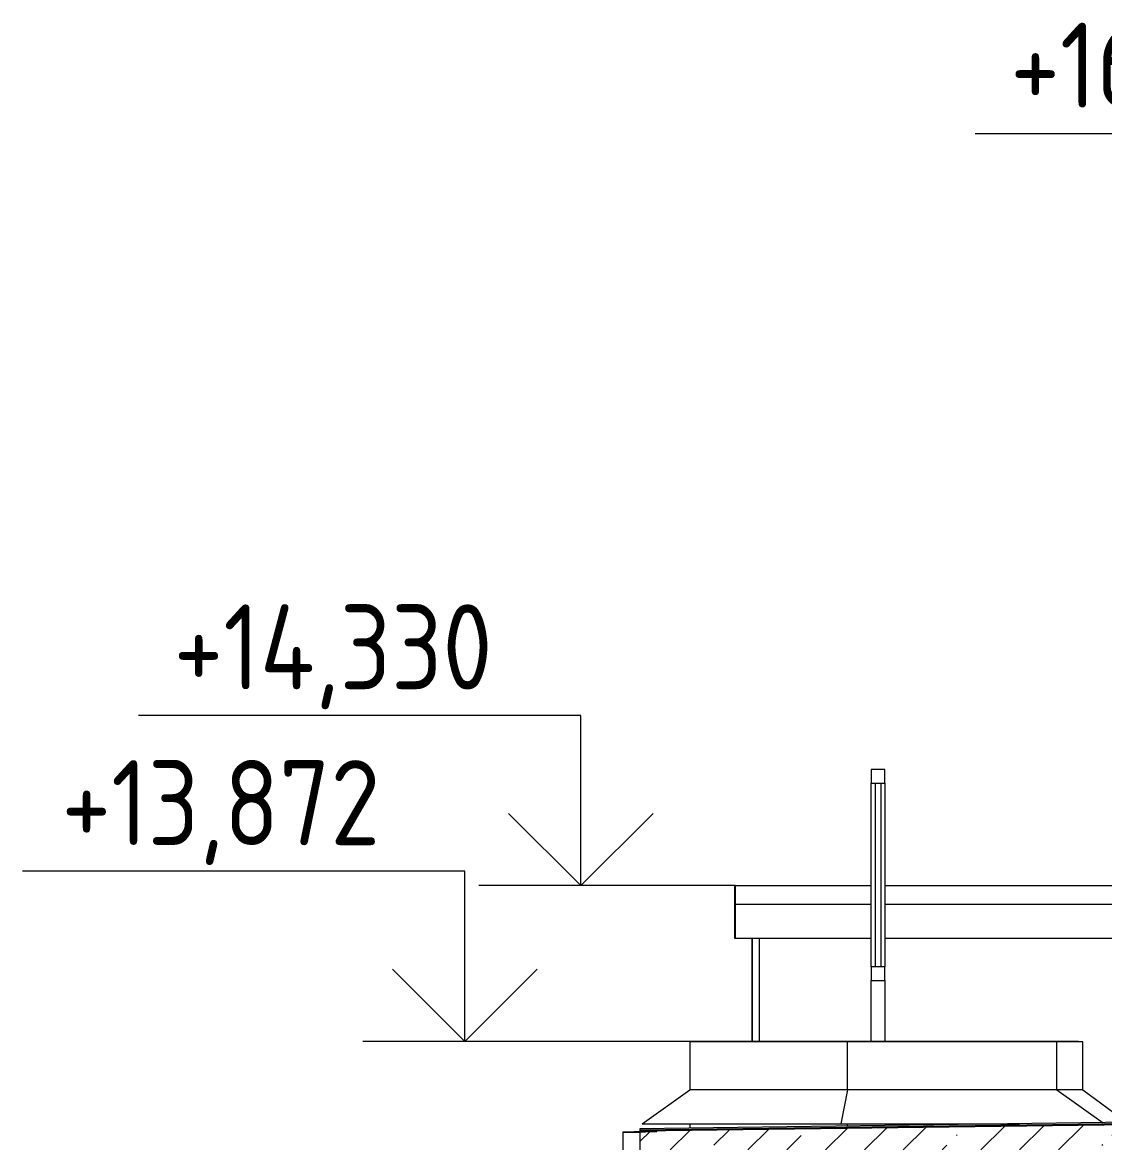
# Model space of a CAD drawing. Header units: millimetres. Extents: x -515342 to 330399, y -224905 to 507333.
# Drawn here: x 243140 to 246320, y 101606 to 104899 of the extents above; entities that cross this region are included whole.
import ezdxf

# ---------------------------------------------------------------- set-up
doc = ezdxf.new("R2010")
doc.units = ezdxf.units.MM
doc.layers.get('0').update_dxf_attribs({"lineweight": 0})
for name, color, linetype, lineweight in [('Аннотация', 7, 'Continuous', 0), ('Витраж', 7, 'Continuous', 0), ('Крыша', 7, 'Continuous', 0), ('Обобщенные модели', 7, 'Continuous', 0), ('Ограждение', 7, 'Continuous', 0), ('Отметки', 7, 'Continuous', 0), ('Стены', 7, 'Continuous', 0), ('Стены внутренние', 7, 'Continuous', 0), ('Стены наружные', 7, 'Continuous', 0)]:
    doc.layers.add(name, color=color, linetype=linetype, lineweight=lineweight)
doc.styles.add('GOST Common_1', font='', dxfattribs={"width": 0.9, "height": 250})
doc.styles.get('GOST Common_1').set_extended_font_data('GOST Common')

# ---------------------------------------------------------------- blocks, each defined once
blk = doc.blocks.new('СД_Люблино_Фасады_rvt-2-О_АР_П_Разрез 2-2')
at = {"layer": 'Стены внутренние'}
for p, q in [((-16075, 13872.2), (-16075, 14175)), ((-16055, 14175), (-16055, 13872.2))]:
    blk.add_line(p, q, dxfattribs=at)
blk = doc.blocks.new('Ограждение - Ограждение-9809664-О_АР_П_Разрез 2-2')
at = {"layer": 'Ограждение'}
h = blk.add_hatch(dxfattribs=at)
h.set_pattern_fill('FP_40', color=256, style=0, pattern_type=2)
h.set_pattern_definition([(45, (-6322.59, 7579.1), (-106.066, 106.066), [])])
h.paths.add_polyline_path([(-16474.2, 13436.6), (-16469.4, 13438.8), (-16476, 13438.8)])
h.paths.add_polyline_path([(-16468.6, 13438.1), (-16457.2, 13449.5), (-16457.9, 13450.2), (-16469.4, 13438.8)])
h.paths.add_polyline_path([(-16476, 13438.8), (-16476, 13445.5), (-16478.2, 13440.6)])
h.paths.add_polyline_path([(-16454, 13470), (-16454, 13604), (-16455, 13605), (-16455, 13470)])
at = {"layer": 'Ограждение', "lineweight": 18}
for p, q in [((-16355, 13608), (-16455, 13605)), ((-16455, 13605), (-16455, 13470)), ((-16454, 13604), (-16355, 13607)), ((-16454, 13470), (-16454, 13604)), ((-16355, 13607), (-16355, 13608)), ((-16456.2, 13466.7), (-16476.8, 13446.2)), ((-16476, 13445.5), (-16455.4, 13466.1)), ((-16457.9, 13450.2), (-16469.4, 13438.8)), ((-16468.6, 13438.1), (-16457.2, 13449.5)), ((-16448.7, 13445.9), (-16448.7, 13441.3)), ((-16448.7, 13441.3), (-16447.7, 13441.3)), ((-16447.7, 13441.3), (-16447.7, 13445.9))]:
    blk.add_line(p, q, dxfattribs=at)
at = {"layer": 'Ограждение'}
for p, q in [((-16405, 13604), (-16454, 13604)), ((-16405, 13470), (-16454, 13470)), ((-16472.7, 13436.4), (-16075, 13436.4)), ((-16456.2, 13466.7), (-16455, 13466.7)), ((-16075, 13466.1), (-16455.4, 13466.1)), ((-16075, 13452), (-16453.7, 13452)), ((-16447.7, 13441.3), (-16447.7, 13445.9)), ((-16075, 13445.9), (-16447.7, 13445.9)), ((-16075, 13441.3), (-16447.7, 13441.3))]:
    blk.add_line(p, q, dxfattribs=at)
at = {"layer": 'Ограждение', "lineweight": 18}
for centre, radius, start, end in [((-16460.2, 13470), 5.19, 320.4841, 359.5159), ((-16460.2, 13470), 6.19, 320.021, 359.5567), ((-16472.7, 13442.1), 5.73, 135, 315), ((-16472.7, 13442.1), 4.73, 135, 315), ((-16453.7, 13446), 6, 359.0871, 135), ((-16453.7, 13446), 5, 359, 135)]:
    blk.add_arc(centre, radius, start, end, dxfattribs=at)
at = {"layer": 'Ограждение'}
for points in [[(-16455, 13470), (-16455, 13469.6), (-16455.1, 13468.8), (-16455.5, 13467.7), (-16455.9, 13467), (-16456.2, 13466.7)], [(-16455.4, 13466.1), (-16455.1, 13466.4), (-16454.6, 13467.2), (-16454.1, 13468.6), (-16454, 13469.5), (-16454, 13470)], [(-16477.3, 13443.4), (-16477.2, 13443.7), (-16477, 13444.1), (-16476.8, 13444.5)], [(-16452.9, 13450.9), (-16452.7, 13450.9), (-16452.3, 13450.8), (-16451.9, 13450.7), (-16451.7, 13450.6)], [(-16448.8, 13447.1), (-16448.7, 13446.7), (-16448.7, 13446.3), (-16448.7, 13445.9)]]:
    blk.add_open_spline(points, degree=3, dxfattribs=at)
for points, knots in [([(-16476.8, 13446.2), (-16477.1, 13445.8), (-16477.7, 13445), (-16478.3, 13443.6), (-16478.5, 13442.1), (-16478.3, 13440.9), (-16478, 13439.9), (-16477.7, 13439.3), (-16477.3, 13438.7), (-16477, 13438.3), (-16476.7, 13438), (-16476.3, 13437.7), (-16475.9, 13437.4), (-16475.5, 13437.1), (-16474.9, 13436.8), (-16474.3, 13436.6), (-16473.8, 13436.5), (-16473.4, 13436.4), (-16473.1, 13436.4), (-16472.7, 13436.4), (-16472.3, 13436.4), (-16471.9, 13436.4), (-16471.6, 13436.5), (-16471.2, 13436.6), (-16470.9, 13436.7), (-16470.4, 13436.9), (-16469.6, 13437.3), (-16469, 13437.7), (-16468.6, 13438.1)], [0, 0, 0, 0, 0.083333, 0.166667, 0.25, 0.333333, 0.375, 0.416667, 0.458333, 0.479167, 0.5, 0.541667, 0.5625, 0.583333, 0.625, 0.666667, 0.6875, 0.708333, 0.729167, 0.75, 0.770833, 0.791667, 0.8125, 0.833333, 0.854167, 0.875, 0.916667, 1, 1, 1, 1]), ([(-16470.3, 13438), (-16470.5, 13437.9), (-16470.8, 13437.8), (-16471.2, 13437.6), (-16471.4, 13437.6), (-16471.5, 13437.6)], [0.08333333, 0.08333333, 0.08333333, 0.08333333, 0.125, 0.14583333, 0.16666667, 0.16666667, 0.16666667, 0.16666667]), ([(-16447.7, 13445.9), (-16447.7, 13446.4), (-16447.8, 13447.3), (-16448.2, 13448.4), (-16448.6, 13449.3), (-16449.1, 13449.8), (-16449.5, 13450.4), (-16450.1, 13450.8), (-16450.7, 13451.2), (-16451.3, 13451.5), (-16452, 13451.8), (-16452.7, 13451.9), (-16453.4, 13452), (-16454.1, 13452), (-16454.8, 13451.9), (-16455.5, 13451.7), (-16456.2, 13451.4), (-16457, 13451), (-16457.6, 13450.6), (-16457.9, 13450.2)], [0, 0, 0, 0, 0.1, 0.2, 0.25, 0.3, 0.35, 0.4, 0.45, 0.5, 0.55, 0.6, 0.65, 0.7, 0.75, 0.8, 0.85, 0.9, 1, 1, 1, 1])]:
    blk.add_open_spline(points, degree=3, knots=knots, dxfattribs=at)
blk = doc.blocks.new('Ограждение - Ограждение-9810876-О_АР_П_Разрез 2-2')
at = {"layer": 'Ограждение'}
for p, q in [((-16125, 14275), (-16125, 14330)), ((-16125, 14330), (-15725, 14330)), ((-15685, 14330), (-14945, 14330)), ((-16125, 14175), (-16125, 14275)), ((-15725, 14275), (-16125, 14275)), ((-14945, 14275), (-15685, 14275)), ((-15725, 14175), (-16125, 14175)), ((-14915, 14175), (-15685, 14175))]:
    blk.add_line(p, q, dxfattribs=at)
blk = doc.blocks.new('Заглушка на парапетный отлив 2 - Заглушка на парапетный отлив 2-9811343-О_АР_П_Разрез 2-2')
at = {"layer": 'Обобщенные модели'}
for p, q in [((-16126, 14275), (-16126, 14330)), ((-16126, 14330), (-16125, 14330)), ((-16125, 14330), (-16125, 14275)), ((-16126, 14175), (-16126, 14275)), ((-16125, 14275), (-16126, 14275)), ((-16125, 14275), (-16125, 14175)), ((-16125, 14175), (-16126, 14175))]:
    blk.add_line(p, q, dxfattribs=at)
blk = doc.blocks.new('Прямоугольный импост - АР_Импост_40х40 _поручень ограждения на кровле_-10058576-О_АР_П_Разрез 2-2')
at = {"layer": 'Витраж', "lineweight": 18}
for p, q in [((-15725, 14671), (-15725, 14631)), ((-15685, 14671), (-15725, 14671)), ((-15685, 14631), (-15685, 14671)), ((-15725, 14631), (-15685, 14631))]:
    blk.add_line(p, q, dxfattribs=at)
blk = doc.blocks.new('Прямоугольный импост - АР_Импост_40х40 _стойка ограждения на кровле_-10058718-О_АР_П_Разрез 2-2')
at = {"layer": 'Витраж'}
for p, q in [((-15725, 14091), (-15725, 14631)), ((-15685, 14631), (-15685, 14091))]:
    blk.add_line(p, q, dxfattribs=at)
blk = doc.blocks.new('Прямоугольный импост - АР_Импост_16х16 _вертикальное заполнение ограждений_-10058717-О_АР_П_Разрез 2-2')
at = {"layer": 'Витраж'}
for p, q in [((-15713, 14091), (-15713, 14631)), ((-15697, 14631), (-15697, 14091))]:
    blk.add_line(p, q, dxfattribs=at)
blk = doc.blocks.new('Прямоугольный импост - АР_Импост_40х40 _поручень ограждения на кровле_-10058581-О_АР_П_Разрез 2-2')
at = {"layer": 'Витраж', "lineweight": 18}
for p, q in [((-15725, 14091), (-15725, 14051)), ((-15685, 14091), (-15725, 14091)), ((-15685, 14051), (-15685, 14091)), ((-15725, 14051), (-15685, 14051))]:
    blk.add_line(p, q, dxfattribs=at)
blk = doc.blocks.new('Прямоугольный импост - АР_Импост_40х40 _стойка ограждения на кровле_-10058724-О_АР_П_Разрез 2-2')
at = {"layer": 'Витраж'}
for p, q in [((-15725, 13872.2), (-15725, 14051)), ((-15685, 14051), (-15685, 13872.2))]:
    blk.add_line(p, q, dxfattribs=at)
blk = doc.blocks.new('Высотные отметки - Стрелка вверх-5091-О_АР_П_Разрез 2-2')
at = {"layer": 'Аннотация'}
for p, q in [((-16859.5, 13170), (-18159.5, 13170)), ((-16859.5, 12670), (-16859.5, 13170)), ((-16859.5, 12670), (-17071.7, 12882.1)), ((-16859.5, 12670), (-16647.4, 12882.1)), ((-16559.5, 12670), (-17159.5, 12670))]:
    blk.add_line(p, q, dxfattribs=at)

msp = doc.modelspace()

# ---------------------------------------------------------------- hatches: boundary and pattern name
at = {"layer": 'Крыша'}
for points in [[(244954.7107, 101642.3925), (246419.7549, 101661.827), (246419.7549, 101664.5929), (246444.7549, 101666.359), (244954.7107, 101646.5929)], [(244954.7107, 101639.3922), (246419.7549, 101658.8267), (246419.7549, 101661.827), (244954.7107, 101642.3925)]]:
    msp.add_hatch(color=256, dxfattribs=at).paths.add_polyline_path(points)
h = msp.add_hatch(dxfattribs=at)
h.set_pattern_fill('FP_48', color=256, style=0, pattern_type=2)
h.set_pattern_definition([(45, (255037.12, 95610.5), (-114.0493, 114.0493), []), (45, (255151.17, 95610.5), (-114.0493, 114.0493), [201.613, -40.323, 3.353, -36.97])])
h.paths.add_polyline_path([(245835.3547, 101584.3929), (246419.7549, 101584.3929), (246419.7549, 101658.8267), (244954.7107, 101639.3922), (244954.7107, 101584.3929), (245728.228, 101584.3929)])

# ---------------------------------------------------------------- linework, layer by layer
for p, q in [((246242.9923, 101903.5929), (245115.7026, 101903.5929)), ((246444.7549, 101666.359), (244954.7107, 101646.5929)), ((246419.7549, 101661.827), (244954.7107, 101642.3925)), ((246419.7549, 101658.8267), (244954.7107, 101639.3922)), ((244954.7107, 101646.5929), (244954.7107, 101639.3922)), ((244954.7107, 101639.3922), (244954.7107, 101584.3929))]:
    msp.add_line(p, q, dxfattribs=at)
at = {"layer": 'Отметки'}
for p, q in [((245234.7107, 102361.3929), (244781.2365, 102361.3929)), ((245115.7026, 101903.5929), (244440.4262, 101903.5929))]:
    msp.add_line(p, q, dxfattribs=at)
at = {"layer": 'Стены'}
for p, q in [((244961.6531, 101661.3929), (245101.6981, 101761.3929)), ((246256.5947, 101761.3929), (245101.6981, 101761.3929)), ((245565.0957, 101761.3929), (245545.4137, 101661.3929)), ((246180.045, 101761.3929), (246315.5359, 101664.6448)), ((246256.5947, 101761.3929), (246386.9073, 101665.5916)), ((244961.6531, 101661.3929), (246070.3907, 101661.3929))]:
    msp.add_line(p, q, dxfattribs=at)
at = {"layer": 'Стены наружные'}
for p, q in [((245284.7107, 102206.3929), (245284.7107, 101903.5929)), ((245101.6981, 101902.5929), (245101.6981, 101761.3929)), ((246256.5947, 101902.5929), (245101.6981, 101902.5929)), ((245565.0957, 101761.3929), (245565.0957, 101902.5929)), ((246180.045, 101761.3929), (246180.045, 101902.5929)), ((246256.5947, 101761.3929), (246256.5947, 101902.5929)), ((245101.6981, 101661.3929), (245101.6981, 101648.3988)), ((245565.0957, 101654.6899), (245565.0957, 101661.3929))]:
    msp.add_line(p, q, dxfattribs=at)

# ---------------------------------------------------------------- block references
msp.add_blockref('СД_Люблино_Фасады_rvt-2-О_АР_П_Разрез 2-2', (261359.7107, 88031.3929))
at = {"layer": 'Витраж'}
for name in ['Прямоугольный импост - АР_Импост_40х40 _поручень ограждения на кровле_-10058576-О_АР_П_Разрез 2-2', 'Прямоугольный импост - АР_Импост_40х40 _стойка ограждения на кровле_-10058718-О_АР_П_Разрез 2-2', 'Прямоугольный импост - АР_Импост_16х16 _вертикальное заполнение ограждений_-10058717-О_АР_П_Разрез 2-2', 'Прямоугольный импост - АР_Импост_40х40 _поручень ограждения на кровле_-10058581-О_АР_П_Разрез 2-2', 'Прямоугольный импост - АР_Импост_40х40 _стойка ограждения на кровле_-10058724-О_АР_П_Разрез 2-2']:
    msp.add_blockref(name, (261359.7107, 88031.3929), dxfattribs=at)
at = {"layer": 'Обобщенные модели'}
msp.add_blockref('Заглушка на парапетный отлив 2 - Заглушка на парапетный отлив 2-9811343-О_АР_П_Разрез 2-2', (261359.7107, 88031.3929), dxfattribs=at)
at = {"layer": 'Ограждение'}
for name in ['Ограждение - Ограждение-9810876-О_АР_П_Разрез 2-2', 'Ограждение - Ограждение-9809664-О_АР_П_Разрез 2-2']:
    msp.add_blockref(name, (261359.7107, 88031.3929), dxfattribs=at)
at = {"layer": 'Отметки'}
for p in [(264099.0851, 91401.3929), (261640.7773, 89691.3929), (261299.9671, 89233.5929)]:
    msp.add_blockref('Высотные отметки - Стрелка вверх-5091-О_АР_П_Разрез 2-2', p, dxfattribs=at)

# ---------------------------------------------------------------- texts
at = {"layer": 'Отметки', "char_height": 250, "attachment_point": 1, "line_spacing_factor": 1.022761, "style": 'GOST Common_1'}
for s, insert, width in [('+16,040', (246042.9839, 104898.1), 1191.744618), ('+14,330', (243584.6762, 103188.1), 1191.744618), ('+13,872', (243255.18, 102730.3), 1164.590943)]:
    msp.add_mtext(s, dxfattribs=dict(at, insert=insert, width=width))

doc.saveas('drawing.dxf')
